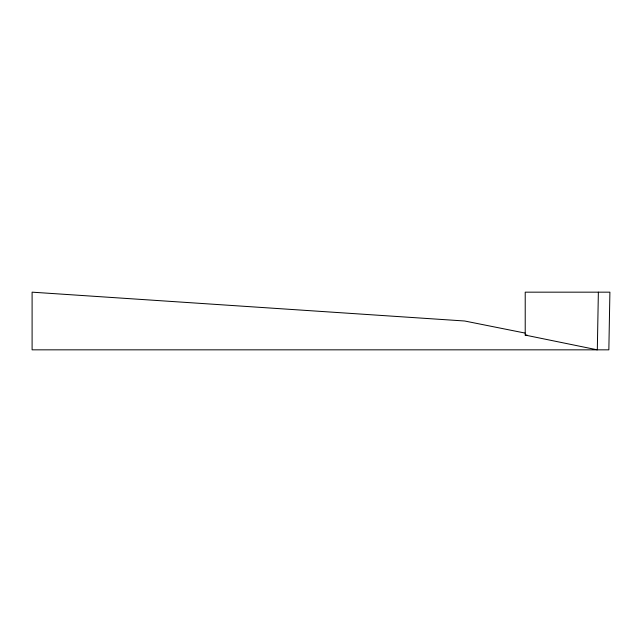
<?xml version="1.0" encoding="UTF-8"?>
<svg xmlns="http://www.w3.org/2000/svg" width="642" height="642" viewBox="0 0 642 642"><rect width="100%" height="100%" fill="white"/><g stroke="black" fill="none" stroke-linecap="round" stroke-linejoin="round"><path stroke-width="0.96" d="M598.368 292.166L597.317 349.834L525.22 335.092L525.22 292.166L609.9 292.166L608.849 349.834L32.1 349.834L32.1 292.166L464.664 321L525.068 333.078M525.22 335.092L527.146 335.148"/></g></svg>
